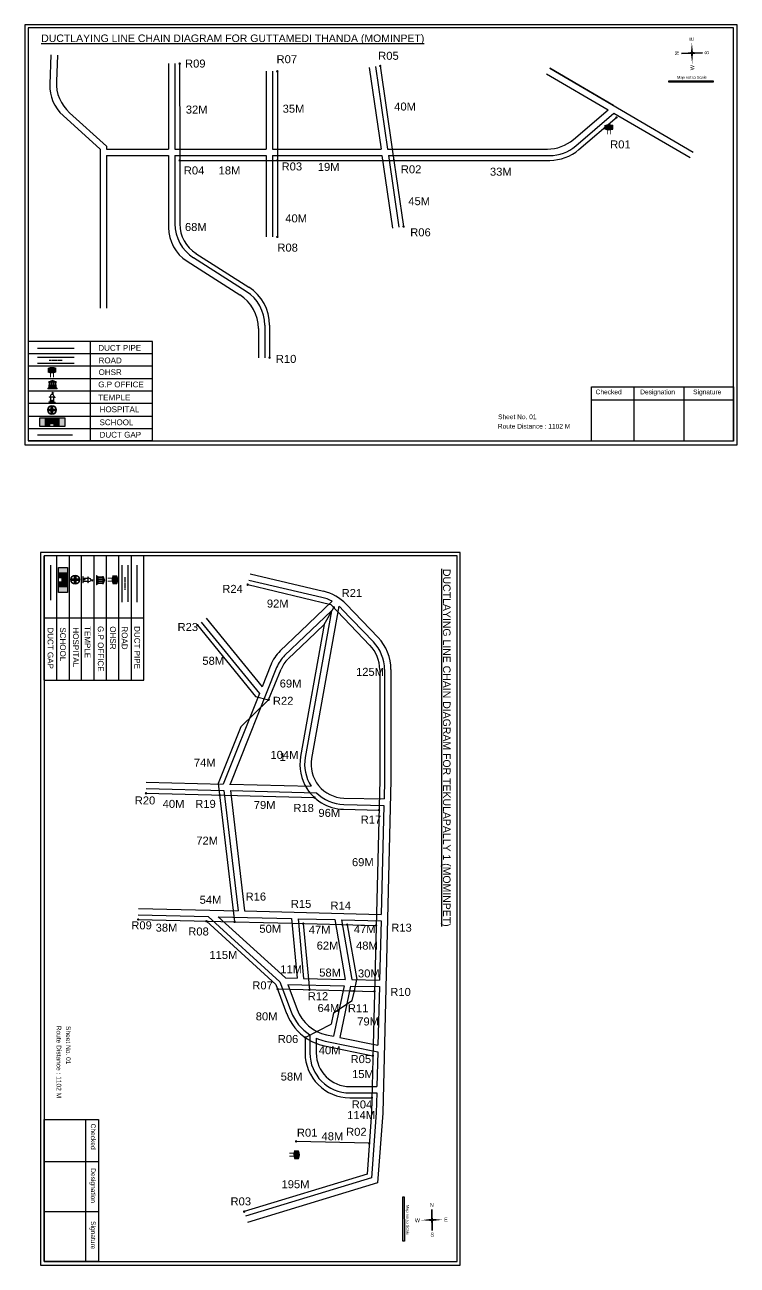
# Model space of a CAD drawing. Header units: inches. Extents: x -117 to 51867, y -12715 to 3423.
# Drawn here: x 16737 to 17627, y -11853 to -10304 of the extents above; entities that cross this region are included whole.
import ezdxf

# ---------------------------------------------------------------- set-up
doc = ezdxf.new("R2010")
doc.units = ezdxf.units.IN
doc.header["$MEASUREMENT"] = 0
doc.linetypes.add('DASHEDX2', pattern=[1.5, 1, -0.5])
for name, color, linetype in [('LANDMARK', 7, 'Continuous'), ('OHT', 7, 'Continuous'), ('pipe', 5, 'Continuous')]:
    doc.layers.add(name, color=color, linetype=linetype)
doc.styles.get("Standard").update_dxf_attribs({"font": 'arial.ttf'})

# ---------------------------------------------------------------- blocks, each defined once
blk = doc.blocks.new('OHT')
at = {"linetype": 'Continuous', "lineweight": 0, "true_color": 0x0ffffc}
blk.add_hatch(color=4, dxfattribs=at).paths.add_polyline_path([(0.01, 1), (0, 1, 0.101323), (-0.4, 0.92), (-0.4, 0.52, 0.194075), (0.4, 0.52), (0.4, 0.92, 0.097877)])
at = {"color": 4, "linetype": 'Continuous', "lineweight": 0, "true_color": 0x0ffffc, "flags": 128}
for points in [[(-0.4, 0.52), (-0.4, 0.92)], [(0.4, 0.52), (0.4, 0.92)]]:
    blk.add_lwpolyline(points, dxfattribs=at)
at = {"color": 4, "linetype": 'Continuous', "lineweight": 0, "true_color": 0x0ffffc, "const_width": 0.075, "flags": 128}
for points in [[(-0.15, 0), (-0.15, 0.48)], [(0.15, 0), (0.15, 0.47)]]:
    blk.add_lwpolyline(points, dxfattribs=at)
at = {"color": 4, "linetype": 'Continuous', "lineweight": 0, "true_color": 0x0ffffc}
for centre, radius, start, end in [((0.01, -0.02), 1.02, 67.3109, 113.4711), ((0, 1.51), 1.07, 247.7682, 291.7007)]:
    blk.add_arc(centre, radius, start, end, dxfattribs=at)
blk = doc.blocks.new('Government_Office')
at = {"linetype": 'Continuous', "lineweight": 0, "true_color": 0xff0000}
for points in [[(-0.5, 0.05), (0.5, 0.05), (0.5, 0), (-0.5, 0)], [(-0.45, 0.08), (-0.45, 0.12), (0.45, 0.12), (0.45, 0.08)], [(-0.4, 0.14), (-0.4, 0.18), (0.4, 0.18), (0.4, 0.14)]]:
    blk.add_hatch(color=1, dxfattribs=at).paths.add_polyline_path(points)
h = blk.add_hatch(color=1, dxfattribs=at)
h.paths.add_polyline_path([(0.44, 0.72), (0.45, 0.75), (0, 0.93), (-0.45, 0.75), (-0.44, 0.72)])
h.paths.add_polyline_path([(0.36, 0.75), (-0.36, 0.75), (0, 0.9)], flags=16)
h.paths.add_polyline_path([(0, 0.78, -1), (0, 0.87, -1)], flags=0)
h = blk.add_hatch(color=1, dxfattribs=at)
edge = h.paths.add_edge_path()
edge.add_line((-0.27, 0.2), (-0.3, 0.68))
edge.add_line((-0.3, 0.68), (-0.29, 0.68))
edge.add_arc((-0.28, 0.69), 0.0176, 225.304, 441.5659)
edge.add_line((-0.28, 0.7), (-0.39, 0.7))
edge.add_arc((-0.39, 0.69), 0.0176, 98.4341, 314.696)
edge.add_line((-0.38, 0.68), (-0.37, 0.68))
edge.add_line((-0.37, 0.68), (-0.4, 0.2))
edge.add_line((-0.4, 0.2), (-0.27, 0.2))
h = blk.add_hatch(color=1, dxfattribs=at)
edge = h.paths.add_edge_path()
edge.add_line((-0.05, 0.2), (-0.07, 0.68))
edge.add_line((-0.07, 0.68), (-0.07, 0.68))
edge.add_arc((-0.05, 0.69), 0.0176, 225.304, 441.5659)
edge.add_line((-0.05, 0.7), (-0.17, 0.7))
edge.add_arc((-0.17, 0.69), 0.0176, 98.4341, 314.696)
edge.add_line((-0.16, 0.68), (-0.15, 0.68))
edge.add_line((-0.15, 0.68), (-0.18, 0.2))
edge.add_line((-0.18, 0.2), (-0.05, 0.2))
h = blk.add_hatch(color=1, dxfattribs=at)
edge = h.paths.add_edge_path()
edge.add_arc((0, 0.83), 0.0467, 90, 270)
edge.add_arc((0, 0.83), 0.0467, 270, 450)
h = blk.add_hatch(color=1, dxfattribs=at)
edge = h.paths.add_edge_path()
edge.add_line((0.18, 0.2), (0.15, 0.68))
edge.add_line((0.15, 0.68), (0.16, 0.68))
edge.add_arc((0.17, 0.69), 0.0176, 225.304, 441.5659)
edge.add_line((0.17, 0.7), (0.05, 0.7))
edge.add_arc((0.05, 0.69), 0.0176, 98.4341, 314.696)
edge.add_line((0.07, 0.68), (0.07, 0.68))
edge.add_line((0.07, 0.68), (0.05, 0.2))
edge.add_line((0.05, 0.2), (0.18, 0.2))
h = blk.add_hatch(color=1, dxfattribs=at)
edge = h.paths.add_edge_path()
edge.add_line((0.4, 0.2), (0.37, 0.68))
edge.add_line((0.37, 0.68), (0.38, 0.68))
edge.add_arc((0.39, 0.69), 0.0176, 225.304, 441.5659)
edge.add_line((0.4, 0.7), (0.28, 0.7))
edge.add_arc((0.28, 0.69), 0.0176, 98.4341, 314.696)
edge.add_line((0.29, 0.68), (0.3, 0.68))
edge.add_line((0.3, 0.68), (0.27, 0.2))
edge.add_line((0.27, 0.2), (0.4, 0.2))
at = {"color": 1, "linetype": 'Continuous', "lineweight": 0, "true_color": 0xff0000, "flags": 128}
for points in [[(-0.5, 0.05), (0.5, 0.05), (0.5, 0), (-0.5, 0)], [(-0.45, 0.75), (-0.44, 0.72), (0.44, 0.72), (0.45, 0.75), (0, 0.93)], [(-0.45, 0.08), (-0.45, 0.12), (0.45, 0.12), (0.45, 0.08)], [(-0.4, 0.14), (-0.4, 0.18), (0.4, 0.18), (0.4, 0.14)], [(-0.36, 0.75), (0.36, 0.75), (0, 0.9)]]:
    blk.add_lwpolyline(points, close=True, dxfattribs=at)
for points in [[(-0.27, 0.2), (-0.3, 0.68), (-0.29, 0.68, 1.379694), (-0.28, 0.7), (-0.39, 0.7, 1.379694), (-0.38, 0.68), (-0.37, 0.68), (-0.4, 0.2)], [(-0.05, 0.2), (-0.07, 0.68), (-0.07, 0.68, 1.379694), (-0.05, 0.7), (-0.17, 0.7, 1.379694), (-0.16, 0.68), (-0.15, 0.68), (-0.18, 0.2)], [(0, 0.87, 1), (0, 0.78, 1)], [(0.18, 0.2), (0.15, 0.68), (0.16, 0.68, 1.379694), (0.17, 0.7), (0.05, 0.7, 1.379694), (0.07, 0.68), (0.07, 0.68), (0.05, 0.2)], [(0.4, 0.2), (0.37, 0.68), (0.38, 0.68, 1.379694), (0.4, 0.7), (0.28, 0.7, 1.379694), (0.29, 0.68), (0.3, 0.68), (0.27, 0.2)]]:
    blk.add_lwpolyline(points, format="xyb", close=True, dxfattribs=at)
blk = doc.blocks.new('Temple')
at = {"linetype": 'Continuous', "lineweight": 0, "true_color": 0xff0000}
h = blk.add_hatch(color=1, dxfattribs=at)
edge = h.paths.add_edge_path()
edge.add_line((0.17, 0.49), (0.22, 0.49))
edge.add_line((0.22, 0.49), (0.22, 0.5))
edge.add_line((0.22, 0.5), (0.31, 0.5))
edge.add_line((0.31, 0.5), (0.31, 0.53))
edge.add_line((0.31, 0.53), (0.26, 0.53))
edge.add_line((0.26, 0.53), (0.26, 0.54))
edge.add_line((0.26, 0.54), (0.2, 0.54))
edge.add_spline(control_points=[(0.2, 0.54), (0.2, 0.59), (0.19, 0.64), (0.14, 0.74), (0.09, 0.79), (0.03, 0.8), (0.02, 0.81), (0.01, 0.81)], knot_values=[4.712389, 4.712389, 4.712389, 4.712389, 5.278166, 5.278166, 6.117402, 6.117402, 6.223801, 6.223801, 6.223801, 6.223801], degree=3, periodic=0)
edge.add_line((0.01, 0.81), (0.01, 0.79))
edge.add_line((0.01, 0.79), (-0.01, 0.79))
edge.add_line((-0.01, 0.79), (-0.01, 0.81))
edge.add_spline(control_points=[(-0.01, 0.81), (-0.05, 0.8), (-0.1, 0.78), (-0.17, 0.7), (-0.2, 0.63), (-0.2, 0.55), (-0.2, 0.55), (-0.2, 0.54)], knot_values=[6.343965, 6.343965, 6.343965, 6.343965, 6.956638, 6.956638, 7.795874, 7.795874, 7.853982, 7.853982, 7.853982, 7.853982], degree=3, periodic=0)
edge.add_line((-0.2, 0.54), (-0.26, 0.54))
edge.add_line((-0.26, 0.54), (-0.26, 0.53))
edge.add_line((-0.26, 0.53), (-0.31, 0.53))
edge.add_line((-0.31, 0.53), (-0.31, 0.5))
edge.add_line((-0.31, 0.5), (-0.22, 0.5))
edge.add_line((-0.22, 0.5), (-0.22, 0.49))
edge.add_line((-0.22, 0.49), (-0.17, 0.49))
edge.add_line((-0.17, 0.49), (-0.17, 0.07))
edge.add_arc((-0.2, 0.07), 0.03, -90, 0, ccw=False)
edge.add_line((-0.2, 0.04), (-0.26, 0.04))
edge.add_line((-0.26, 0.04), (-0.26, 0.03))
edge.add_line((-0.26, 0.03), (-0.31, 0.03))
edge.add_line((-0.31, 0.03), (-0.31, 0))
edge.add_line((-0.31, 0), (0.31, 0))
edge.add_line((0.31, 0), (0.31, 0.03))
edge.add_line((0.31, 0.03), (0.26, 0.03))
edge.add_line((0.26, 0.03), (0.26, 0.04))
edge.add_line((0.26, 0.04), (0.2, 0.04))
edge.add_arc((0.2, 0.07), 0.03, 180, 270, ccw=False)
edge.add_line((0.17, 0.07), (0.17, 0.49))
h.paths.add_polyline_path([(0.12, 0.07, -0.414214), (0.1, 0.04), (0.05, 0.04), (0.05, 0.03), (-0.05, 0.03), (-0.05, 0.04), (-0.1, 0.04, -0.414214), (-0.12, 0.07), (-0.12, 0.5), (0.12, 0.5)], flags=16)
edge = h.paths.add_edge_path(flags=16)
edge.add_ellipse((0, 0.54), major_axis=(0, 0.242), ratio=0.722808, start_angle=270, end_angle=450, ccw=False)
edge.add_line((0.17, 0.54), (-0.17, 0.54))
h.paths.add_polyline_path([(0.01, 0.23), (0.01, 0.07), (-0.01, 0.07), (-0.01, 0.23)], flags=0)
at = {"linetype": 'Continuous', "lineweight": 0, "true_color": 0xe66000}
blk.add_hatch(color=32, dxfattribs=at).paths.add_polyline_path([(-0.01, 1), (0.15, 0.93), (0, 0.85)])
at = {"linetype": 'Continuous', "lineweight": 0, "true_color": 0xff0000}
h = blk.add_hatch(color=1, dxfattribs=at)
edge = h.paths.add_edge_path()
edge.add_line((0.01, 0.86), (0, 0.85))
edge.add_line((0, 0.85), (0, 0.93))
edge.add_line((0, 0.93), (-0.01, 0.93))
edge.add_line((-0.01, 0.93), (-0.01, 0.81))
edge.add_spline(control_points=[(-0.01, 0.81), (0, 0.81), (0, 0.81), (0.01, 0.81)], knot_values=[6.223801, 6.223801, 6.223801, 6.223801, 6.343965, 6.343965, 6.343965, 6.343965], degree=3, periodic=0)
edge.add_line((0.01, 0.81), (0.01, 0.86))
h = blk.add_hatch(color=1, dxfattribs=at)
edge = h.paths.add_edge_path()
edge.add_line((0.01, 0.79), (0.01, 0.81))
edge.add_spline(control_points=[(0.01, 0.81), (0, 0.81), (0, 0.81), (-0.01, 0.81)], knot_values=[6.223801, 6.223801, 6.223801, 6.223801, 6.343965, 6.343965, 6.343965, 6.343965], degree=3, periodic=0)
edge.add_line((-0.01, 0.81), (-0.01, 0.79))
edge.add_line((-0.01, 0.79), (0.01, 0.79))
at = {"color": 1, "linetype": 'Continuous', "lineweight": 0, "true_color": 0xff0000, "flags": 128}
blk.add_lwpolyline([(0.2, 0.54), (0.26, 0.54), (0.26, 0.53), (0.31, 0.53), (0.31, 0.5), (0.22, 0.5), (0.22, 0.49), (0.17, 0.49), (0.17, 0.07, 0.414214), (0.2, 0.04), (0.26, 0.04), (0.26, 0.03), (0.31, 0.03), (0.31, 0), (-0.31, 0), (-0.31, 0.03), (-0.26, 0.03), (-0.26, 0.04), (-0.2, 0.04, 0.414214), (-0.17, 0.07), (-0.17, 0.49), (-0.22, 0.49), (-0.22, 0.5), (-0.31, 0.5), (-0.31, 0.53), (-0.26, 0.53), (-0.26, 0.54), (-0.2, 0.54)], format="xyb", dxfattribs=at)
blk.add_lwpolyline([(-0.17, 0.54), (0.17, 0.54)], dxfattribs=at)
blk.add_lwpolyline([(0.12, 0.5), (0.12, 0.07, -0.414214), (0.1, 0.04), (0.05, 0.04), (0.05, 0.03), (-0.05, 0.03), (-0.05, 0.04), (-0.1, 0.04, -0.414214), (-0.12, 0.07), (-0.12, 0.5)], format="xyb", close=True, dxfattribs=at)
at = {"color": 32, "linetype": 'Continuous', "lineweight": 0, "true_color": 0xe66000, "flags": 128}
blk.add_lwpolyline([(-0.01, 1), (0.15, 0.93), (0, 0.85), (-0.01, 1)], dxfattribs=at)
at = {"color": 1, "linetype": 'Continuous', "lineweight": 0, "true_color": 0xff0000, "flags": 128}
for points in [[(0.01, 0.93), (-0.01, 0.93), (-0.01, 0.79), (0.01, 0.79)], [(0.01, 0.23), (-0.01, 0.23), (-0.01, 0.07), (0.01, 0.07)]]:
    blk.add_lwpolyline(points, close=True, dxfattribs=at)
at = {"color": 1, "linetype": 'Continuous', "lineweight": 0, "true_color": 0xff0000}
blk.add_ellipse((0, 0.54), major_axis=(0, 0.242), ratio=0.722808, start_param=4.712389, end_param=7.853982, dxfattribs=at)
blk.add_open_spline([(0.2, 0.54), (0.2, 0.59), (0.19, 0.64), (0.14, 0.74), (0.09, 0.79), (-0.02, 0.82), (-0.08, 0.79), (-0.17, 0.7), (-0.2, 0.63), (-0.2, 0.55), (-0.2, 0.55), (-0.2, 0.54)], degree=3, knots=[4.712389, 4.712389, 4.712389, 4.712389, 5.278166, 5.278166, 6.117402, 6.117402, 6.956638, 6.956638, 7.795874, 7.795874, 7.853982, 7.853982, 7.853982, 7.853982], dxfattribs=at)
blk = doc.blocks.new('*U65')
at = {"color": 0, "linetype": 'DASHEDX2', "transparency": 16777216}
blk.add_line((-8.2, 0), (8, 0), dxfattribs=at)
blk = doc.blocks.new('Hospital')
at = {"linetype": 'Continuous', "lineweight": 0, "true_color": 0x000000}
h = blk.add_hatch(color=18, dxfattribs=at)
h.paths.add_polyline_path([(-0.5, 0, 1), (0.5, 0, 1)])
h.paths.add_polyline_path([(0.45, 0, -1), (-0.45, 0, -1)], flags=16)
at = {"linetype": 'Continuous', "true_color": 0xff0000}
blk.add_hatch(color=1, dxfattribs=at).paths.add_polyline_path([(-0.39, 0.08), (-0.08, 0.08), (-0.08, 0.39), (0.08, 0.39), (0.08, 0.08), (0.39, 0.08), (0.39, -0.08), (0.08, -0.08), (0.08, -0.39), (-0.08, -0.39), (-0.08, -0.08), (-0.39, -0.08)])
at = {"color": 1, "linetype": 'Continuous', "true_color": 0xff0000, "flags": 128}
blk.add_lwpolyline([(-0.39, 0.08), (-0.08, 0.08), (-0.08, 0.39), (0.08, 0.39), (0.08, 0.08), (0.39, 0.08), (0.39, -0.08), (0.08, -0.08), (0.08, -0.39), (-0.08, -0.39), (-0.08, -0.08), (-0.39, -0.08)], close=True, dxfattribs=at)
at = {"color": 18, "linetype": 'Continuous', "lineweight": 0, "true_color": 0x000000}
for radius in [0.5, 0.446]:
    blk.add_circle((0, 0), radius, dxfattribs=at)
blk = doc.blocks.new('*U57')
at = {"color": 0, "linetype": 'DASHEDX2', "transparency": 16777216}
blk.add_line((0, 8.2), (0, -8), dxfattribs=at)

msp = doc.modelspace()

# ---------------------------------------------------------------- hatches: boundary and pattern name
at = {"ltscale": 0.5}
h = msp.add_hatch(color=5, dxfattribs=at)
h.dxf.hatch_style = 1
h.paths.add_polyline_path([(16932.1, -10352.3, 1), (16929, -10352.3, 1)])
h = msp.add_hatch(color=5, dxfattribs=at)
h.dxf.hatch_style = 1
h.paths.add_polyline_path([(17054.1, -10361.9, 1), (17051, -10361.9, 1)])
h = msp.add_hatch(color=5, dxfattribs=at)
h.dxf.hatch_style = 1
h.paths.add_polyline_path([(17182.7, -10355.2, 1), (17179.6, -10355.2, 1)])
at = {"true_color": 0x0093dd}
h = msp.add_hatch(color=142, dxfattribs=at)
h.dxf.hatch_style = 1
h.paths.add_polyline_path([(17541.8, -10373.7), (17541.8, -10375.5), (17597.3, -10375.4), (17597.3, -10373.6)])
at = {"ltscale": 0.5}
h = msp.add_hatch(color=5, dxfattribs=at)
h.dxf.hatch_style = 1
h.paths.add_polyline_path([(17477.9, -10419.5, 1), (17474.8, -10419.5, 1)])
h = msp.add_hatch(color=5, dxfattribs=at)
h.dxf.hatch_style = 1
h.paths.add_polyline_path([(16932.1, -10473.2, 1), (16929, -10473.2, 1)])
h = msp.add_hatch(color=5, dxfattribs=at)
h.dxf.hatch_style = 1
h.paths.add_polyline_path([(17054.1, -10473.2, 1), (17051, -10473.2, 1)])
h = msp.add_hatch(color=5, dxfattribs=at)
h.dxf.hatch_style = 1
h.paths.add_polyline_path([(17199.8, -10473.1, 1), (17196.7, -10473.1, 1)])
h = msp.add_hatch(color=5, dxfattribs=at)
h.dxf.hatch_style = 1
h.paths.add_polyline_path([(17211.8, -10555.8, 1), (17208.7, -10555.8, 1)])
h = msp.add_hatch(color=5, dxfattribs=at)
h.dxf.hatch_style = 1
h.paths.add_polyline_path([(17054.1, -10568.8, 1), (17051, -10568.8, 1)])
h = msp.add_hatch(color=5, dxfattribs=at)
h.dxf.hatch_style = 1
h.paths.add_polyline_path([(17044.4, -10719.6, 1), (17041.3, -10719.6, 1)])
at = {"true_color": 0xc8c92d}
h = msp.add_hatch(color=52, dxfattribs=at)
h.dxf.hatch_style = 1
h.paths.add_polyline_path([(16762, -10794.6), (16755.8, -10794.6), (16755.8, -10805.7), (16762, -10805.7)])
h.paths.add_polyline_path([(16786.8, -10794.6), (16780.7, -10794.6), (16780.7, -10805.7), (16786.8, -10805.7)])
at = {"true_color": 0x293189}
h = msp.add_hatch(color=177, dxfattribs=at)
h.dxf.hatch_style = 1
h.paths.add_polyline_path([(16780.7, -10794.6), (16762, -10794.6), (16762, -10805.7), (16769, -10805.7), (16769, -10802.1), (16772.8, -10802.1), (16772.8, -10805.7), (16780.7, -10805.7)])
h.paths.add_polyline_path([(16764.6, -10797.1), (16763.3, -10797.1), (16763.3, -10795.8), (16764.6, -10795.8)], flags=16)
h.paths.add_polyline_path([(16777.5, -10797.1), (16777.5, -10795.8), (16778.9, -10795.8), (16778.9, -10797.1)], flags=16)
at = {"true_color": 0xc8c92d}
h = msp.add_hatch(color=52, dxfattribs=at)
h.dxf.hatch_style = 1
h.paths.add_polyline_path([(16790.3, -10987.9), (16790.3, -10981.8), (16779.2, -10981.8), (16779.2, -10987.9)])
h.paths.add_polyline_path([(16790.3, -11012.8), (16790.3, -11006.6), (16779.2, -11006.6), (16779.2, -11012.8)])
at = {"true_color": 0x293189}
h = msp.add_hatch(color=177, dxfattribs=at)
h.dxf.hatch_style = 1
h.paths.add_polyline_path([(16790.3, -11006.6), (16790.3, -10987.9), (16779.2, -10987.9), (16779.2, -10995), (16782.8, -10995), (16782.8, -10998.8), (16779.2, -10998.8), (16779.2, -11006.6)])
h.paths.add_polyline_path([(16787.8, -10990.6), (16787.8, -10989.2), (16789.1, -10989.2), (16789.1, -10990.6)], flags=16)
h.paths.add_polyline_path([(16787.8, -11003.5), (16789.1, -11003.5), (16789.1, -11004.9), (16787.8, -11004.9)], flags=16)
at = {"ltscale": 0.5}
h = msp.add_hatch(color=5, dxfattribs=at)
h.dxf.hatch_style = 1
h.paths.add_polyline_path([(17017.2, -11003.1, 1), (17014, -11003.1, 1)])
h = msp.add_hatch(color=5, dxfattribs=at)
h.dxf.hatch_style = 1
h.paths.add_polyline_path([(17124.7, -11031.5, 1), (17121.5, -11031.5, 1)])
h = msp.add_hatch(color=5, dxfattribs=at)
h.dxf.hatch_style = 1
h.paths.add_polyline_path([(16954.4, -11053.7, 1), (16951.3, -11053.7, 1)])
h = msp.add_hatch(color=5, dxfattribs=at)
h.dxf.hatch_style = 1
h.paths.add_polyline_path([(17043.3, -11146.8, 1), (17040.2, -11146.8, 1)])
h = msp.add_hatch(color=5, dxfattribs=at)
h.dxf.hatch_style = 1
h.paths.add_polyline_path([(16890, -11263.7, 1), (16886.9, -11263.7, 1)])
h = msp.add_hatch(color=5, dxfattribs=at)
h.dxf.hatch_style = 1
h.paths.add_polyline_path([(16982.1, -11266, 1), (16979, -11266, 1)])
h = msp.add_hatch(color=5, dxfattribs=at)
h.dxf.hatch_style = 1
h.paths.add_polyline_path([(17100.5, -11268.9, 1), (17097.3, -11268.9, 1)])
h = msp.add_hatch(color=5, dxfattribs=at)
h.dxf.hatch_style = 1
h.paths.add_polyline_path([(17181.1, -11284.7, 1), (17178, -11284.7, 1)])
h = msp.add_hatch(color=5, dxfattribs=at)
h.dxf.hatch_style = 1
h.paths.add_polyline_path([(16880.2, -11421.3, 1), (16877.1, -11421.3, 1)])
h = msp.add_hatch(color=5, dxfattribs=at)
h.dxf.hatch_style = 1
h.paths.add_polyline_path([(16965.4, -11423.5, 1), (16962.3, -11423.5, 1)])
h = msp.add_hatch(color=5, dxfattribs=at)
h.dxf.hatch_style = 1
h.paths.add_polyline_path([(17000.7, -11424.3, 1), (16997.5, -11424.3, 1)])
h = msp.add_hatch(color=5, dxfattribs=at)
h.dxf.hatch_style = 1
h.paths.add_polyline_path([(17086.5, -11426.5, 1), (17083.4, -11426.5, 1)])
h = msp.add_hatch(color=5, dxfattribs=at)
h.dxf.hatch_style = 1
h.paths.add_polyline_path([(17141.3, -11427.8, 1), (17138.2, -11427.8, 1)])
h = msp.add_hatch(color=5, dxfattribs=at)
h.dxf.hatch_style = 1
h.paths.add_polyline_path([(17177.5, -11428.7, 1), (17174.4, -11428.7, 1)])
h = msp.add_hatch(color=5, dxfattribs=at)
h.dxf.hatch_style = 1
h.paths.add_polyline_path([(17054.4, -11508.1, 1), (17051.3, -11508.1, 1)])
h = msp.add_hatch(color=5, dxfattribs=at)
h.dxf.hatch_style = 1
h.paths.add_polyline_path([(17094.1, -11509.1, 1), (17091, -11509.1, 1)])
h = msp.add_hatch(color=5, dxfattribs=at)
h.dxf.hatch_style = 1
h.paths.add_polyline_path([(17150.4, -11510.5, 1), (17147.3, -11510.5, 1)])
h = msp.add_hatch(color=5, dxfattribs=at)
h.dxf.hatch_style = 1
h.paths.add_polyline_path([(17175.5, -11511.1, 1), (17172.4, -11511.1, 1)])
h = msp.add_hatch(color=5, dxfattribs=at)
h.dxf.hatch_style = 1
h.paths.add_polyline_path([(17088.8, -11568.6, 1), (17085.7, -11568.6, 1)])
h = msp.add_hatch(color=5, dxfattribs=at)
h.dxf.hatch_style = 1
h.paths.add_polyline_path([(17173.5, -11591.5, 1), (17170.4, -11591.5, 1)])
h = msp.add_hatch(color=5, dxfattribs=at)
h.dxf.hatch_style = 1
h.paths.add_polyline_path([(17172.2, -11644, 1), (17169.1, -11644, 1)])
h = msp.add_hatch(color=5, dxfattribs=at)
h.dxf.hatch_style = 1
h.paths.add_polyline_path([(17077.6, -11698.5, 1), (17074.5, -11698.5, 1)])
h = msp.add_hatch(color=5, dxfattribs=at)
h.dxf.hatch_style = 1
h.paths.add_polyline_path([(17169, -11700.9, 1), (17165.8, -11700.9, 1)])
at = {"true_color": 0x0093dd}
h = msp.add_hatch(color=142, dxfattribs=at)
h.dxf.hatch_style = 1
h.paths.add_polyline_path([(17211.2, -11767.7), (17209.4, -11767.8), (17209.5, -11823.3), (17211.3, -11823.3)])
at = {"ltscale": 0.5}
h = msp.add_hatch(color=5, dxfattribs=at)
h.dxf.hatch_style = 1
h.paths.add_polyline_path([(17012.7, -11786.2, 1), (17009.5, -11786.2, 1)])

# ---------------------------------------------------------------- linework, layer by layer
for p, q in [((16769.7, -10341.5), (16768.4, -10378.1)), ((16777.7, -10341.8), (16776.5, -10374.7)), ((17583.9, -10339), (17557.6, -10339.5)), ((17557.6, -10339.5), (17583.9, -10339)), ((17583.9, -10339), (17557.6, -10339.5)), ((17570.7, -10339.2), (17583.9, -10339)), ((16916.5, -10352.3), (16916.6, -10459.2)), ((16924.5, -10352.3), (16924.6, -10459.2)), ((17038.6, -10361.9), (17038.6, -10459.2)), ((17046.6, -10361.9), (17046.6, -10459.2)), ((17167.3, -10357.2), (17182.1, -10459.1)), ((17175.2, -10356), (17190.2, -10459.1)), ((17472.4, -10404.5), (17393, -10358.1)), ((17393, -10358.1), (17572.2, -10462.8)), ((17388.9, -10365), (17465.9, -10410)), ((17422.5, -10447.1), (17465.9, -10410)), ((16784.8, -10417.1), (16831.3, -10459.2)), ((16792.9, -10413.7), (16839.3, -10455.6)), ((17425.4, -10455.1), (17473.2, -10414.2)), ((17473.2, -10414.2), (17568.2, -10469.7)), ((16839.3, -10455.6), (16839.3, -10459.2)), ((16831.3, -10459.2), (16831.3, -10657.8)), ((16839.3, -10459.2), (16916.6, -10459.2)), ((16839.3, -10467.2), (16916.6, -10467.2)), ((16839.3, -10467.2), (16839.3, -10657.8)), ((16916.6, -10467.2), (16916.6, -10556.9)), ((16924.6, -10459.2), (17038.6, -10459.2)), ((16924.6, -10467.2), (16924.6, -10552.5)), ((16924.6, -10467.2), (17038.6, -10467.2)), ((17038.6, -10467.2), (17038.6, -10568.8)), ((17046.6, -10459.2), (17182.1, -10459.1)), ((17046.6, -10467.2), (17183.2, -10467.1)), ((17046.6, -10467.2), (17046.6, -10568.8)), ((17183.2, -10467.1), (17196.4, -10557.8)), ((17190.2, -10459.1), (17390, -10459.1)), ((17191.3, -10467.1), (17392.9, -10467.1)), ((17191.3, -10467.1), (17204.3, -10556.7)), ((16947.7, -10594.6), (17013.7, -10636.7)), ((16939.7, -10599), (17005.7, -10641.1)), ((17028.9, -10683.3), (17028.9, -10719.6)), ((17036.9, -10678.9), (17036.9, -10719.6)), ((16741.1, -10699.2), (16741.1, -10822.4)), ((16818.9, -10699.2), (16818.9, -10823.6)), ((16896.7, -10714.7), (16741.1, -10714.7)), ((16752.8, -10719), (16798.7, -10719)), ((16896.7, -10730.3), (16741.1, -10730.3)), ((16752.8, -10726.6), (16798.9, -10726.6)), ((16896.7, -10745.9), (16741.1, -10745.9)), ((16896.7, -10761.4), (16741.1, -10761.4)), ((16896.7, -10777), (16741.1, -10777)), ((16741.1, -10792.5), (16896.7, -10792.5)), ((16741.1, -10808.1), (16896.7, -10808.1)), ((16741.1, -10822.4), (16741.1, -10823.6)), ((16741.1, -10822.6), (16741.1, -10823.6)), ((16896.7, -10823.6), (16741.1, -10823.6)), ((16761.3, -11122.6), (16761.3, -10967.1)), ((16762.5, -10967.1), (16761.3, -10967.1)), ((16762.3, -10967.1), (16761.3, -10967.1)), ((16885.7, -10967.1), (16762.5, -10967.1)), ((16776.8, -10967.1), (16776.8, -11122.6)), ((16792.4, -10967.1), (16792.4, -11122.6)), ((16807.9, -11122.6), (16807.9, -10967.1)), ((16823.5, -11122.6), (16823.5, -10967.1)), ((16839, -11122.6), (16839, -10967.1)), ((16854.6, -11122.6), (16854.6, -10967.1)), ((16870.2, -11122.6), (16870.2, -10967.1)), ((16858.3, -10978.7), (16858.3, -11024.9)), ((16865.9, -10978.7), (16865.9, -11024.6)), ((17017, -10997.3), (17108.3, -11018.9)), ((17018.8, -10989.5), (17110.1, -11011.1)), ((17121, -11023.9), (17081.4, -11061.8)), ((17129.5, -11029.8), (17095.3, -11220.2)), ((17138.7, -11027.5), (17178.4, -11069.2)), ((16885.7, -11044.9), (16761.3, -11044.9)), ((16963.7, -11044.9), (17033.5, -11130.6)), ((17120.3, -11035.7), (17086.9, -11067.6)), ((17120.3, -11035.7), (17087.5, -11218.8)), ((17132.9, -11033.1), (17172.6, -11074.7)), ((16957.5, -11049.9), (17030.1, -11139.1)), ((17081.4, -11061.8), (17056.2, -11085.8)), ((17086.9, -11067.6), (17061.7, -11091.6)), ((17051.7, -11106.4), (16993.5, -11252.3)), ((17044.3, -11103.4), (17033.5, -11130.6)), ((17186.5, -11109.2), (17186.5, -11246.9)), ((17194.5, -11109.2), (17194.5, -11246.9)), ((17030.1, -11139.1), (16984.9, -11252.1)), ((17194.5, -11247.1), (17184.2, -11662.9)), ((17186.5, -11246.9), (17185.9, -11270.8)), ((16888.6, -11257.7), (16985.9, -11260.1)), ((16888.8, -11249.7), (16984.9, -11252.1)), ((16985.9, -11260.1), (17003.5, -11410.4)), ((16993, -11252.3), (16993.1, -11253.2)), ((16993.5, -11252.3), (17094.7, -11254.8)), ((16993.9, -11260.3), (17011.6, -11410.6)), ((16993.9, -11260.3), (17101.4, -11263)), ((17135.5, -11277.6), (17185.7, -11278.8)), ((17135.6, -11269.6), (17185.9, -11270.8)), ((17185.7, -11278.8), (17182.3, -11414.9)), ((16878.8, -11415.3), (16966.3, -11417.5)), ((16879, -11407.4), (17003.5, -11410.4)), ((16966.3, -11417.5), (17055.8, -11499)), ((16978.5, -11417.8), (17062.7, -11494.3)), ((16978.5, -11417.8), (17070.3, -11420.1)), ((17011.6, -11410.6), (17182.3, -11414.9)), ((17070.3, -11420.1), (17077.2, -11494.7)), ((17078.4, -11420.3), (17085.2, -11494.9)), ((17078.4, -11420.3), (17124.4, -11421.4)), ((17124.4, -11421.4), (17137.5, -11496.2)), ((17132.6, -11421.6), (17145.7, -11496.4)), ((17132.6, -11421.6), (17182.1, -11422.9)), ((17182.1, -11422.9), (17180.3, -11497.3)), ((17062.7, -11494.3), (17077.2, -11494.7)), ((17085.2, -11494.9), (17137.5, -11496.2)), ((17055.8, -11499), (17069.9, -11536.6)), ((17065.7, -11502.4), (17077.3, -11533.8)), ((17065.7, -11502.4), (17135.9, -11504.2)), ((17135.9, -11504.2), (17122.9, -11567.1)), ((17144, -11504.4), (17130.7, -11568.7)), ((17144, -11504.4), (17180.1, -11505.2)), ((17145.7, -11496.4), (17180.3, -11497.3)), ((17180.1, -11505.2), (17178.3, -11578.5)), ((17093.2, -11565.4), (17093.2, -11588)), ((17101.2, -11569.6), (17101.2, -11588)), ((17112.5, -11573.1), (17178.1, -11586.7)), ((17114.1, -11565.3), (17122.9, -11567.1)), ((17130.7, -11568.7), (17178.3, -11578.5)), ((17178.1, -11586.7), (17177, -11630)), ((17143.2, -11630), (17177, -11630)), ((17143.2, -11638), (17176.8, -11638)), ((17176.8, -11638), (17176.2, -11662.7)), ((17176.6, -11644), (17176.8, -11644)), ((17176.2, -11662.7), (17170.3, -11744.1)), ((17184.2, -11663.3), (17177.9, -11750.2)), ((17167.4, -11700.9), (17167.4, -11700.9)), ((17170.3, -11744.1), (17012.8, -11792)), ((17177.9, -11750.2), (17015.2, -11799.6)), ((17245.9, -11809.8), (17245.4, -11783.5)), ((17245.4, -11783.5), (17245.9, -11809.8)), ((17245.9, -11809.8), (17245.4, -11783.5)), ((17245.7, -11796.7), (17245.9, -11809.8))]:
    msp.add_line(p, q)
at = {"color": 1}
for p, q in [((17557.6, -10339.5), (17570.7, -10339.2)), ((17245.4, -11783.5), (17245.7, -11796.7))]:
    msp.add_line(p, q, dxfattribs=at)
at = {"color": 242, "true_color": 0xcd2027}
for p, q in [((17498.2, -10755.8), (17498.2, -10823.7)), ((17560.4, -10755.8), (17560.4, -10823.7)), ((17445.2, -10772.2), (17622.5, -10772.2)), ((16812.7, -11671.2), (16812.7, -11848.4)), ((16829.1, -11724.2), (16761.2, -11724.2)), ((16829.1, -11786.4), (16761.2, -11786.4))]:
    msp.add_line(p, q, dxfattribs=at)
for points in [[(16737, -10303.8), (16737, -10828.3), (17627.2, -10828.3), (17627.2, -10303.8)], [(16741.1, -10307.8), (16741.1, -10823.6), (17622.5, -10823.6), (17622.5, -10307.8)], [(16786.9, -10794.6), (16786.9, -10805.7), (16755.8, -10805.7), (16755.8, -10794.6)], [(16764.6, -10795.8), (16764.6, -10797.1), (16763.3, -10797.1), (16763.3, -10795.8)], [(16777.5, -10797.1), (16777.5, -10795.8), (16778.9, -10795.8), (16778.9, -10797.1)], [(17281.1, -10963), (16756.6, -10963), (16756.6, -11853.1), (17281.1, -11853.1)], [(17277.1, -10967.1), (16761.3, -10967.1), (16761.3, -11848.4), (17277.1, -11848.4)], [(16790.3, -11012.9), (16779.2, -11012.9), (16779.2, -10981.8), (16790.3, -10981.8)], [(16789.1, -10990.6), (16787.8, -10990.6), (16787.8, -10989.2), (16789.1, -10989.2)], [(16787.8, -11003.5), (16789.1, -11003.5), (16789.1, -11004.9), (16787.8, -11004.9)]]:
    msp.add_lwpolyline(points, close=True)
at = {"color": 142, "true_color": 0x0093dd}
for points in [[(17597.3, -10375.4), (17541.8, -10375.5), (17541.8, -10373.7), (17597.3, -10373.6), (17597.3, -10375.4)], [(17209.5, -11823.3), (17209.4, -11767.8), (17211.2, -11767.7), (17211.3, -11823.3), (17209.5, -11823.3)]]:
    msp.add_lwpolyline(points, dxfattribs=at)
for points in [[(16896.7, -10823.6), (16896.7, -10699.2), (16741.1, -10699.2)], [(16767.7, -10805.7), (16767.7, -10801.6), (16774.2, -10801.6), (16774.2, -10805.7)], [(16761.3, -11122.6), (16885.7, -11122.6), (16885.7, -10967.1)], [(16779.2, -10993.6), (16783.3, -10993.6), (16783.3, -11000.1), (16779.2, -11000.1)]]:
    msp.add_lwpolyline(points)
at = {"color": 242, "true_color": 0xcd2027}
for points in [[(17622.5, -10823.7), (17445.2, -10823.7), (17445.2, -10755.8), (17622.5, -10755.8)], [(16761.2, -11848.4), (16761.2, -11671.2), (16829.1, -11671.2), (16829.1, -11848.4)]]:
    msp.add_lwpolyline(points, close=True, dxfattribs=at)
for centre, radius, start, end in [((16818.3, -10380), 50, 177.849, 227.8718), ((16826.4, -10376.6), 50, 177.849, 227.8718), ((17390, -10409.1), 50, 270.0077, 310.5344), ((17392.9, -10417.1), 50, 270.0077, 310.5344), ((16966.6, -10556.9), 50, 180, 237.5023), ((16974.6, -10552.5), 50, 180, 237.5023), ((16978.9, -10683.3), 50, 0, 57.5023), ((16986.9, -10678.9), 50, 0, 57.5023), ((17096.7, -11067.6), 58, 43.67, 76.6532), ((17096.7, -11067.6), 50, 60.8908, 76.6532), ((17096.7, -11067.6), 50, 43.67, 49.0963), ((17136.5, -11109.2), 50, 0, 43.67), ((17136.5, -11109.2), 58, 0, 43.67), ((17090.7, -11122), 50, 133.67, 158.2356), ((17090.7, -11122), 42, 133.67, 158.2356), ((17136.7, -11227.6), 50, 169.8452, 212.9875), ((17136.7, -11227.6), 42, 169.8452, 268.5819), ((17136.7, -11227.6), 50, 225.0548, 268.5819), ((17124.2, -11516.3), 58, 200.4392, 237.7406), ((17124.2, -11516.3), 50, 200.4392, 258.3371), ((17124.2, -11516.3), 58, 246.6827, 258.3371), ((17143.2, -11588), 50, 180, 270), ((17143.2, -11588), 42, 180, 270)]:
    msp.add_arc(centre, radius, start, end)
for points in [[(17572, -10339.2), (17569.2, -10339.2), (17570.5, -10326.1)], [(17572, -10339.2), (17569.2, -10339.2), (17570.5, -10326.1)], [(17572, -10339.2), (17569.2, -10339.2), (17570.9, -10352.4)], [(17572, -10339.2), (17569.2, -10339.2), (17570.9, -10352.4)], [(17570.7, -10340.5), (17570.7, -10337.7), (17583.9, -10339)], [(17570.7, -10340.5), (17570.7, -10337.7), (17583.9, -10339)], [(17245.7, -11798), (17245.7, -11795.1), (17232.5, -11796.9)], [(17245.7, -11798), (17245.7, -11795.1), (17232.5, -11796.9)], [(17244.4, -11796.7), (17247.2, -11796.7), (17245.9, -11809.8)], [(17244.4, -11796.7), (17247.2, -11796.7), (17245.9, -11809.8)], [(17245.7, -11798), (17245.7, -11795.1), (17258.8, -11796.4)], [(17245.7, -11798), (17245.7, -11795.1), (17258.8, -11796.4)]]:
    msp.add_solid(points)
at = {"color": 1}
for points in [[(17570.7, -10340.5), (17570.7, -10337.7), (17557.6, -10339.5)], [(17570.7, -10340.5), (17570.7, -10337.7), (17557.6, -10339.5)], [(17244.4, -11796.7), (17247.2, -11796.7), (17245.4, -11783.5)], [(17244.4, -11796.7), (17247.2, -11796.7), (17245.4, -11783.5)]]:
    msp.add_solid(points, dxfattribs=at)
at = {"layer": 'OHT', "color": 5}
for p, q in [((16753, -10707.7), (16798.8, -10707.7)), ((16877.2, -10978.9), (16877.2, -11024.8))]:
    msp.add_line(p, q, dxfattribs=at)
at = {"layer": 'OHT', "color": 1}
for p, q in [((16753, -10815.8), (16796.6, -10815.8)), ((16769.1, -10978.9), (16769.1, -11022.5))]:
    msp.add_line(p, q, dxfattribs=at)
at = {"layer": 'pipe'}
for p, q in [((16930.5, -10352.3), (16930.6, -10459.2)), ((17052.6, -10361.9), (17052.6, -10459.2)), ((17181.2, -10355.2), (17196.2, -10459.1)), ((17429.3, -10459.7), (17477.1, -10418.8)), ((16930.6, -10459.2), (16930.6, -10552.5)), ((16930.6, -10473.2), (17038.6, -10473.2)), ((17038.6, -10473.2), (17184.1, -10473.1)), ((17052.6, -10459.2), (17052.6, -10568.8)), ((17184.1, -10473.1), (17392.9, -10473.1)), ((17196.2, -10459.1), (17210.2, -10555.8)), ((16950.9, -10589.6), (17017, -10631.6)), ((17042.9, -10678.9), (17042.9, -10719.6)), ((17015.6, -11003.1), (17119.5, -11027.8)), ((17119.5, -11027.8), (17168.3, -11078.9)), ((17111.1, -11052.7), (17123.1, -11031.5)), ((16952.8, -11053.7), (17025.4, -11142.8)), ((17111.1, -11052.7), (17081.6, -11217.7)), ((17111.1, -11052.7), (17091, -11071.9)), ((17091, -11071.9), (17065.9, -11095.9)), ((17041.7, -11146.8), (17057.3, -11108.6)), ((17180.5, -11109.2), (17180.5, -11246.9)), ((17007.1, -11180.5), (17041.7, -11146.8)), ((17025.4, -11142.8), (17041.7, -11146.8)), ((17007.1, -11180.5), (16978.8, -11251.3)), ((17180.5, -11246.9), (17174.3, -11497.1)), ((16978.8, -11251.3), (16999.1, -11424.3)), ((16888.4, -11263.7), (16986.6, -11266.1)), ((16986.6, -11266.1), (17098.9, -11268.9)), ((17135.3, -11283.6), (17179.5, -11284.7)), ((16878.6, -11421.3), (16966.1, -11423.5)), ((16963.9, -11423.5), (17050.7, -11502.4)), ((16963.9, -11423.5), (17070.9, -11426.1)), ((17070.9, -11426.1), (17133.6, -11427.7)), ((17085, -11426.5), (17092.6, -11509.1)), ((17132.4, -11427.6), (17176, -11428.7)), ((17139.7, -11427.8), (17151.7, -11496.4)), ((17050.7, -11502.4), (17064.2, -11538.7)), ((17052.8, -11508.1), (17148.8, -11510.5)), ((17143.8, -11510.4), (17173.9, -11511.1)), ((17145.9, -11522.4), (17148.8, -11510.5)), ((17148.8, -11510.5), (17151.7, -11496.4)), ((17174.3, -11497.1), (17172.3, -11578.4)), ((17122.8, -11537.9), (17145.9, -11522.4)), ((17122.8, -11537.9), (17119.9, -11551.9)), ((17087.2, -11568.6), (17119.9, -11551.9)), ((17087.2, -11568.6), (17087.2, -11588)), ((17111.3, -11579), (17171.9, -11591.5)), ((17172.3, -11577.3), (17171, -11629.9)), ((17171, -11630), (17170.2, -11662.6)), ((17143.2, -11644), (17170.6, -11644)), ((17170.2, -11662.3), (17164.6, -11739.6)), ((17167.4, -11700.9), (17076, -11698.5)), ((17164.6, -11739.6), (17011.1, -11786.2))]:
    msp.add_line(p, q, dxfattribs=at)
for centre, radius, start, end in [((17392.9, -10417.1), 56, 270.0077, 310.5344), ((16974.6, -10552.5), 44, 180, 237.5023), ((16986.9, -10678.9), 56, 0, 57.5023), ((17136.5, -11109.2), 44, 0, 43.67), ((17090.7, -11122), 36, 133.67, 158.2356), ((17136.7, -11227.6), 56, 169.8452, 212.9875), ((17136.7, -11227.6), 56, 208.8806, 268.5819), ((17124.2, -11516.3), 64, 200.4392, 237.7406), ((17124.2, -11516.3), 64, 234.7276, 258.3371), ((17143.2, -11588), 56, 180, 270)]:
    msp.add_arc(centre, radius, start, end, dxfattribs=at)

# ---------------------------------------------------------------- block references
at = {"linetype": 'DASHEDX2'}
for name, p in [('*U65', (16775.8, -10722.8)), ('*U57', (16862.1, -11001.8))]:
    msp.add_blockref(name, p, dxfattribs=at)
at = {"layer": 'LANDMARK'}
for name, p, xscale, yscale, zscale in [('Government_Office', (16771.6, -10758.3), 11.32114773247135, 11.32114773247135, 11.32114773247135), ('Hospital', (16770.9, -10784.9), 11.41772014427468, 11.41772014427468, 11.41772014427468)]:
    msp.add_blockref(name, p, dxfattribs=dict(at, xscale=xscale, yscale=yscale, zscale=zscale))
for name, p, xscale, yscale, zscale, rotation in [('Temple', (16771, -10775.4), 12.62452535729322, 12.62452535729322, 12.62452535729322, 358.3713438591284), ('Hospital', (16800, -10996.8), 11.41772014427468, 11.41772014427468, 11.41772014427468, 270), ('Temple', (16809.5, -10996.9), 12.62452535729322, 12.62452535729322, 12.62452535729322, 268.3713438591284), ('Government_Office', (16826.6, -10997.5), 11.32114773247135, 11.32114773247135, 11.32114773247135, 270)]:
    msp.add_blockref(name, p, dxfattribs=dict(at, xscale=xscale, yscale=yscale, zscale=zscale, rotation=rotation))
at = {"layer": 'OHT', "xscale": 12.45189723782068, "yscale": 12.45189723782068, "zscale": 12.45189723782068}
for p in [(17466.8, -10440.8), (16771, -10744.2)]:
    msp.add_blockref('OHT', p, dxfattribs=at)
at = {"layer": 'OHT', "xscale": 12.45189723782068, "yscale": 12.45189723782068, "zscale": 12.45189723782068, "rotation": 270}
for p in [(16840.7, -10996.9), (17067.7, -11715.1)]:
    msp.add_blockref('OHT', p, dxfattribs=at)

# ---------------------------------------------------------------- texts
at = {"color": 242, "true_color": 0xcd2027}
msp.add_text('%%UDUCTLAYING LINE CHAIN DIAGRAM FOR GUTTAMEDI THANDA (MOMINPET)', height=9.375, dxfattribs=at).set_placement((16757.5, -10325.3))
for s, height, rotation, p in [('E', 4.95, 91.0063, (17572.9, -10323.9)), ('N', 4.95, 91.0063, (17554.3, -10341.8)), ('S', 4.95, 91.0063, (17591.6, -10341)), ('W', 4.95, 91.0063, (17573.5, -10360.5)), ('DUCT GAP', 7.18, 270, (16765.5, -11056.5)), ('SCHOOL', 7.18, 270, (16781, -11056.4)), ('HOSPITAL', 7.18, 270, (16797.2, -11056.5)), ('TEMPLE', 7.18, 270, (16811.9, -11054.8)), ('G.P OFFICE', 7.18, 270, (16828.3, -11054.8)), ('OHSR', 7.18, 270, (16843.6, -11055.1)), ('ROAD ', 7.18, 270, (16858.2, -11055.2)), ('DUCT PIPE', 7.18, 270, (16873.9, -11054.9)), ('Route Distance : 1102 M', 5.886, 270, (16776.7, -11554)), ('Sheet No. 01', 5.886, 270, (16788.5, -11554.4)), ('Checked', 5.89, 270, (16819.6, -11676.3)), ('Designation', 5.886, 270, (16819.6, -11732)), ('Map not to Scale', 3.542, 270, (17213.7, -11777.9)), ('N', 4.95, 1.0063, (17243.1, -11780.3)), ('Signature', 5.89, 270, (16819.6, -11798.1)), ('W', 4.95, 1.0063, (17224.4, -11799.5)), ('E', 4.95, 1.0063, (17261, -11798.8)), ('S', 4.95, 1.0063, (17243.9, -11817.5))]:
    msp.add_text(s, height=height, rotation=rotation).set_placement(p)
for s, height, p in [('R09', 10, (16937.2, -10357.2)), ('R07', 10, (17051.6, -10351.8)), ('R05', 10, (17178.6, -10347.5)), ('Map not to Scale', 3.542, (17552, -10371.2)), ('32M', 10, (16938.2, -10414.7)), ('35M', 10, (17059.2, -10413.6)), ('40M', 10, (17198.6, -10410.9)), ('R01', 10, (17468.4, -10458.2)), ('R04', 10, (16935.7, -10490.7)), ('18M', 10, (16979.2, -10490.7)), ('R03', 10, (17057.9, -10485.7)), ('19M', 10, (17103.1, -10486.3)), ('R02', 10, (17206.9, -10489.3)), ('33M', 10, (17318.2, -10492.3)), ('45M', 10, (17216.2, -10529.1)), ('40M', 10, (17062.5, -10550.6)), ('68M', 10, (16937.1, -10561.4)), ('R06', 10, (17218.6, -10568)), ('R08', 10, (17052.6, -10587.1)), ('DUCT PIPE', 7.18, (16828.9, -10711)), ('ROAD ', 7.18, (16829.2, -10726.6)), ('R10', 10, (17050.7, -10726.1)), ('OHSR', 7.18, (16829.2, -10741.3)), ('G.P OFFICE', 7.18, (16828.8, -10756.6)), ('TEMPLE', 7.18, (16828.8, -10773)), ('Checked', 5.89, (17450.3, -10765.3)), ('Designation', 5.886, (17506, -10765.3)), ('Signature', 5.89, (17572.1, -10765.3)), ('HOSPITAL', 7.18, (16830.5, -10787.7)), ('SCHOOL', 7.18, (16830.4, -10803.9)), ('Sheet No. 01', 5.886, (17328.4, -10796.4)), ('DUCT GAP', 7.18, (16830.5, -10819.4)), ('Route Distance : 1102 M', 5.886, (17328.1, -10808.2)), ('R24', 10, (16983.8, -11013.4)), ('R21', 10, (17132.9, -11018.5)), ('92M', 10, (17039.5, -11031.7)), ('R23', 10, (16927.9, -11061)), ('58M', 10, (16958.9, -11103.2)), ('125M', 10, (17150.9, -11117)), ('69M', 10, (17055.5, -11131.6)), ('R22', 10, (17047, -11153.2)), ('104M', 10, (17044, -11220.7)), ('1', 10, (17055.3, -11223.2)), ('74M', 10, (16948.3, -11230.4)), ('R20', 10, (16874.4, -11277.6)), ('40M', 10, (16909.3, -11281.9)), ('R19', 10, (16950, -11281.9)), ('79M', 10, (17023.1, -11283.3)), ('R18', 10, (17072.6, -11287)), ('96M', 10, (17103.9, -11293.2)), ('R17', 10, (17156.7, -11301.5)), ('72M', 10, (16951.3, -11327.8)), ('69M', 10, (17145.8, -11354.7)), ('54M', 10, (16955.5, -11401.7)), ('R16', 10, (17012.9, -11397.7)), ('R15', 10, (17069.4, -11406.8)), ('R14', 10, (17119, -11409)), ('R09', 10, (16870.1, -11433.6)), ('38M', 10, (16900.5, -11436.5)), ('R08', 10, (16941.3, -11441.3)), ('50M', 10, (17030.1, -11437.9)), ('47M', 10, (17091.8, -11439.2)), ('47M', 10, (17148.2, -11438.4)), ('R13', 10, (17194.9, -11436.5)), ('62M', 10, (17101.7, -11458.9)), ('48M', 10, (17150.9, -11458.9)), ('115M', 10, (16967.7, -11470.6)), ('11M', 10, (17056.3, -11488.5)), ('58M', 10, (17104.9, -11492.6)), ('30M', 10, (17153.3, -11493.7)), ('R07', 10, (17021.3, -11508.6)), ('R10', 10, (17193.7, -11516.8)), ('R12', 10, (17090.5, -11522.1)), ('64M', 10, (17102.8, -11536.9)), ('80M', 10, (17025.6, -11547.3)), ('R11', 10, (17140.7, -11537.1)), ('79M', 10, (17152.4, -11553.7)), ('R06', 10, (17053.1, -11575.6)), ('40M', 10, (17104.3, -11589.6)), ('R05', 10, (17144.1, -11600.7)), ('58M', 10, (17056.8, -11622.5)), ('15M', 10, (17145.9, -11619.4)), ('R04', 10, (17145.5, -11657.3)), ('114M', 10, (17139.8, -11670.6)), ('R02', 10, (17138.5, -11691.5)), ('R01', 10, (17077, -11692.6)), ('48M', 10, (17107.8, -11697.1)), ('195M', 10, (17057.8, -11757)), ('R03', 10, (16994.1, -11778.4))]:
    msp.add_text(s, height=height).set_placement(p)
msp.add_text('%%UDUCTLAYING LINE CHAIN DIAGRAM FOR TEKULAPALLY 1 (MOMINPET)', height=9.375, rotation=270, dxfattribs=at).set_placement((17259.6, -10983.5))

doc.saveas('drawing.dxf')
